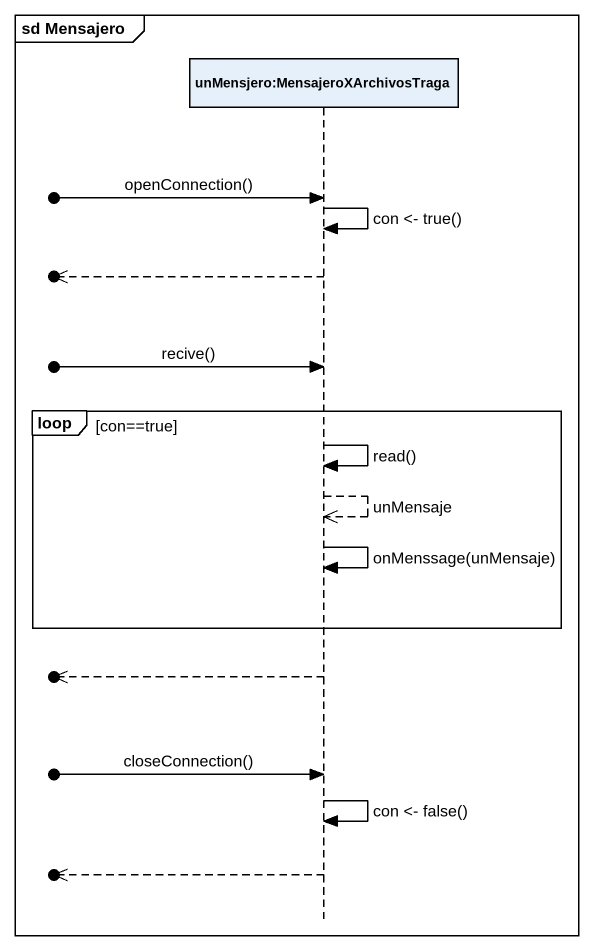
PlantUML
@startuml
mainframe sd Mensajero
hide footbox
participant "unMensjero:MensajeroXArchivosTraga" as unMensjero

[o-> unMensjero : openConnection()
unMensjero -> unMensjero : con <- true()
[o<<-- unMensjero
[o-> unMensjero : recive()
loop con==true
  unMensjero -> unMensjero : read()
  unMensjero -->> unMensjero : unMensaje
  unMensjero -> unMensjero : onMenssage(unMensaje)
end
[o<<-- unMensjero
[o-> unMensjero : closeConnection()
unMensjero -> unMensjero : con <- false()
[o<<-- unMensjero
@enduml
